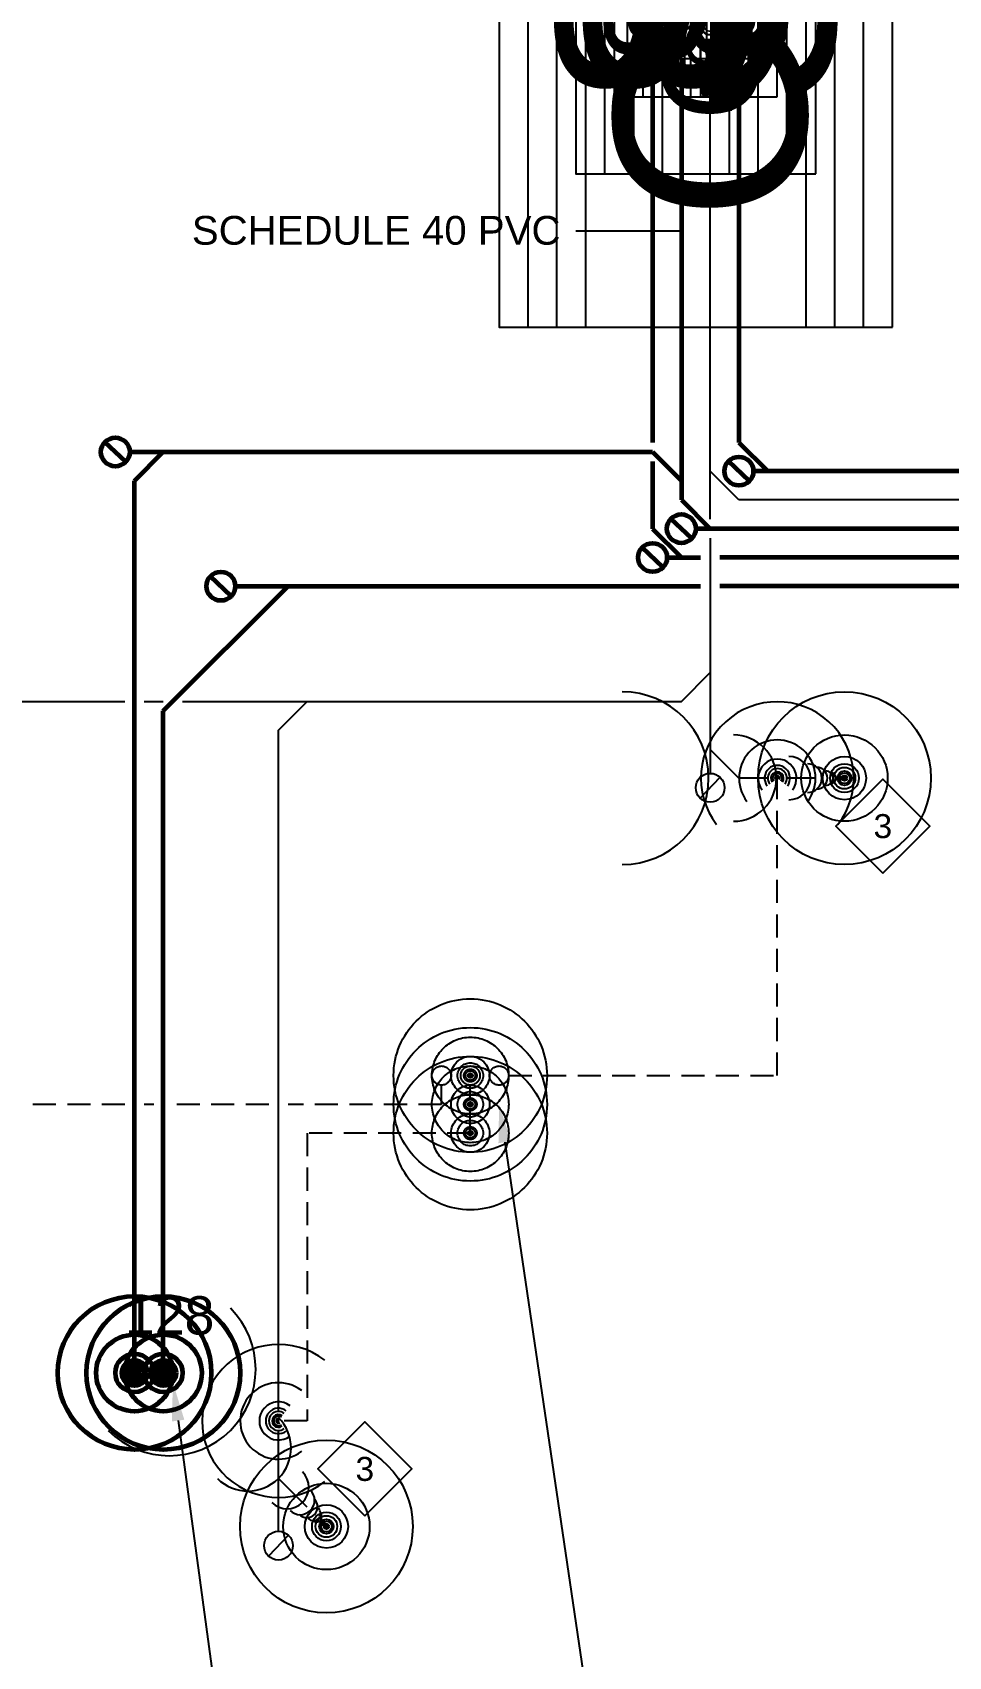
# Model space of a CAD drawing. Extents: x -29500 to 23517, y -2581 to 1886.
# Drawn here: x -1596 to -1309, y 2 to 510 of the extents above; entities that cross this region are included whole.
import ezdxf
from ezdxf import colors
from ezdxf.entities.mleader import LeaderData, LeaderLine
from ezdxf.enums import TextEntityAlignment as Align
from ezdxf.math import Vec2, Vec3

# ---------------------------------------------------------------- set-up
doc = ezdxf.new("R2010")
doc.units = 0
doc.header["$LTSCALE"] = 36
doc.header["$MEASUREMENT"] = 0
doc.linetypes.add('VENT', pattern=[0.3, 0.2, -0.1])
for name, color, linetype in [('G-ANNO-TEXT', 70, 'Continuous'), ('G-ANNO-TEXT @ 96', 70, 'Continuous'), ('P-GD-N', 3, 'Continuous'), ('P-GD-N @ 1 (1)', 3, 'Continuous'), ('P-GD-N @ 1 (2)', 3, 'Continuous'), ('P-GD-N @ 12', 3, 'Continuous'), ('P-GD-N @ 128', 3, 'Continuous'), ('P-GD-N @ 16', 3, 'Continuous'), ('P-GD-N @ 192', 3, 'Continuous'), ('P-GD-N @ 2', 3, 'Continuous'), ('P-GD-N @ 24', 3, 'Continuous'), ('P-GD-N @ 384', 3, 'Continuous'), ('P-GD-N @ 4', 3, 'Continuous'), ('P-GD-N @ 48', 3, 'Continuous'), ('P-GD-N @ 64', 3, 'Continuous'), ('P-GD-N @ 768', 3, 'Continuous'), ('P-GD-N @ 8', 3, 'Continuous'), ('P-GD-N @ 96', 3, 'Continuous'), ('P-GV-N', 3, 'VENT'), ('P-GV-N @ 1 (1)', 3, 'VENT'), ('P-GV-N @ 1 (2)', 3, 'VENT'), ('P-GV-N @ 12', 3, 'VENT'), ('P-GV-N @ 128', 3, 'VENT'), ('P-GV-N @ 16', 3, 'VENT'), ('P-GV-N @ 192', 3, 'VENT'), ('P-GV-N @ 2', 3, 'VENT'), ('P-GV-N @ 24', 3, 'VENT'), ('P-GV-N @ 384', 3, 'VENT'), ('P-GV-N @ 4', 3, 'VENT'), ('P-GV-N @ 48', 3, 'VENT'), ('P-GV-N @ 64', 3, 'VENT'), ('P-GV-N @ 768', 3, 'VENT'), ('P-GV-N @ 8', 3, 'VENT'), ('P-GV-N @ 96', 3, 'VENT')]:
    doc.layers.add(name, color=color, linetype=linetype)
doc.layers.add('P-SAN-DFU', color=7, linetype='Continuous', plot=False)
for name, color, linetype, lineweight in [('P-SAN-N', 6, 'Continuous', 60), ('P-SAN-N @ 1 (1)', 6, 'Continuous', 60), ('P-SAN-N @ 1 (2)', 6, 'Continuous', 60), ('P-SAN-N @ 12', 6, 'Continuous', 60), ('P-SAN-N @ 128', 6, 'Continuous', 60), ('P-SAN-N @ 16', 6, 'Continuous', 60), ('P-SAN-N @ 192', 6, 'Continuous', 60), ('P-SAN-N @ 2', 6, 'Continuous', 60), ('P-SAN-N @ 24', 6, 'Continuous', 60), ('P-SAN-N @ 384', 6, 'Continuous', 60), ('P-SAN-N @ 4', 6, 'Continuous', 60), ('P-SAN-N @ 48', 6, 'Continuous', 60), ('P-SAN-N @ 64', 6, 'Continuous', 60), ('P-SAN-N @ 768', 6, 'Continuous', 60), ('P-SAN-N @ 8', 6, 'Continuous', 60), ('P-SAN-N @ 96', 6, 'Continuous', 60), ('P-STRM-N', 2, 'Continuous', 60), ('P-STRM-N @ 1 (1)', 2, 'Continuous', 60), ('P-STRM-N @ 1 (2)', 2, 'Continuous', 60), ('P-STRM-N @ 12', 2, 'Continuous', 60), ('P-STRM-N @ 128', 2, 'Continuous', 60), ('P-STRM-N @ 16', 2, 'Continuous', 60), ('P-STRM-N @ 192', 2, 'Continuous', 60), ('P-STRM-N @ 2', 2, 'Continuous', 60), ('P-STRM-N @ 24', 2, 'Continuous', 60), ('P-STRM-N @ 384', 2, 'Continuous', 60), ('P-STRM-N @ 4', 2, 'Continuous', 60), ('P-STRM-N @ 48', 2, 'Continuous', 60), ('P-STRM-N @ 64', 2, 'Continuous', 60), ('P-STRM-N @ 768', 2, 'Continuous', 60), ('P-STRM-N @ 8', 2, 'Continuous', 60), ('P-STRM-N @ 96', 2, 'Continuous', 60)]:
    doc.layers.add(name, color=color, linetype=linetype, lineweight=lineweight)
doc.styles.add('Arial', font='arial.ttf')
doc.dimstyles.new('Loop096', dxfattribs={"dimscale": 0, "dimtxt": 0.09375, "dimasz": 0.03125, "dimexe": 0.0625, "dimexo": 0.0625, "dimgap": 0.09375, "dimtad": 1, "dimdec": 4, "dimzin": 3, "dimdsep": 46, "dimlunit": 4, "dimtxsty": 'Arial', "dimblk": 'OBLIQUE', "dimcen": 0.09375, "dimdle": 0.0625, "dimclrd": 256, "dimclre": 256, "dimclrt": 256, "dimadec": 4, "dimazin": 0, "dimtfac": 0.8, "dimtdec": 4, "dimtix": 1, "dimtofl": 0, "dimtmove": 1, "dimatfit": 0, "dimldrblk": 'LeaderNoteBlock', "dimfxl": 1, "dimfrac": 1, "dimtolj": 1, "dimtzin": 0, "dimlwd": -1, "dimlwe": -1, "dimarcsym": 0})

# ---------------------------------------------------------------- blocks, each defined once
blk = doc.blocks.new('*U6')
blk.add_circle((0, 0), 0.03125)
blk = doc.blocks.new('*U1223')
at = {"layer": 'P-STRM-N @ 1 (1)'}
blk.add_blockref('*U6', (-1555, 91.15), dxfattribs=at)
at = {"layer": 'P-STRM-N @ 1 (2)'}
blk.add_blockref('*U6', (-1555, 91.15), dxfattribs=at)
at = {"layer": 'P-STRM-N @ 12', "xscale": 12, "yscale": 12, "zscale": 12}
blk.add_blockref('*U6', (-1555, 91.15), dxfattribs=at)
at = {"layer": 'P-STRM-N @ 128', "xscale": 128, "yscale": 128, "zscale": 128}
blk.add_blockref('*U6', (-1555, 91.15), dxfattribs=at)
at = {"layer": 'P-STRM-N @ 16', "xscale": 16, "yscale": 16, "zscale": 16}
blk.add_blockref('*U6', (-1555, 91.15), dxfattribs=at)
at = {"layer": 'P-STRM-N @ 192', "xscale": 192, "yscale": 192, "zscale": 192}
blk.add_blockref('*U6', (-1555, 91.15), dxfattribs=at)
at = {"layer": 'P-STRM-N @ 2', "xscale": 2, "yscale": 2, "zscale": 2}
blk.add_blockref('*U6', (-1555, 91.15), dxfattribs=at)
at = {"layer": 'P-STRM-N @ 24', "xscale": 24, "yscale": 24, "zscale": 24}
blk.add_blockref('*U6', (-1555, 91.15), dxfattribs=at)
at = {"layer": 'P-STRM-N @ 384', "xscale": 384, "yscale": 384, "zscale": 384}
blk.add_blockref('*U6', (-1555, 91.15), dxfattribs=at)
at = {"layer": 'P-STRM-N @ 4', "xscale": 4, "yscale": 4, "zscale": 4}
blk.add_blockref('*U6', (-1555, 91.15), dxfattribs=at)
at = {"layer": 'P-STRM-N @ 48', "xscale": 48, "yscale": 48, "zscale": 48}
blk.add_blockref('*U6', (-1555, 91.15), dxfattribs=at)
at = {"layer": 'P-STRM-N @ 64', "xscale": 64, "yscale": 64, "zscale": 64}
blk.add_blockref('*U6', (-1555, 91.15), dxfattribs=at)
at = {"layer": 'P-STRM-N @ 768', "xscale": 768, "yscale": 768, "zscale": 768}
blk.add_blockref('*U6', (-1555, 91.15), dxfattribs=at)
at = {"layer": 'P-STRM-N @ 8', "xscale": 8, "yscale": 8, "zscale": 8}
blk.add_blockref('*U6', (-1555, 91.15), dxfattribs=at)
at = {"layer": 'P-STRM-N @ 96', "xscale": 96, "yscale": 96, "zscale": 96}
blk.add_blockref('*U6', (-1555, 91.15), dxfattribs=at)
blk = doc.blocks.new('*U1224')
at = {"layer": 'P-SAN-N @ 1 (1)'}
blk.add_blockref('*U6', (-1564, 91.15), dxfattribs=at)
at = {"layer": 'P-SAN-N @ 1 (2)'}
blk.add_blockref('*U6', (-1564, 91.15), dxfattribs=at)
at = {"layer": 'P-SAN-N @ 12', "xscale": 12, "yscale": 12, "zscale": 12}
blk.add_blockref('*U6', (-1564, 91.15), dxfattribs=at)
at = {"layer": 'P-SAN-N @ 128', "xscale": 128, "yscale": 128, "zscale": 128}
blk.add_blockref('*U6', (-1564, 91.15), dxfattribs=at)
at = {"layer": 'P-SAN-N @ 16', "xscale": 16, "yscale": 16, "zscale": 16}
blk.add_blockref('*U6', (-1564, 91.15), dxfattribs=at)
at = {"layer": 'P-SAN-N @ 192', "xscale": 192, "yscale": 192, "zscale": 192}
blk.add_blockref('*U6', (-1564, 91.15), dxfattribs=at)
at = {"layer": 'P-SAN-N @ 2', "xscale": 2, "yscale": 2, "zscale": 2}
blk.add_blockref('*U6', (-1564, 91.15), dxfattribs=at)
at = {"layer": 'P-SAN-N @ 24', "xscale": 24, "yscale": 24, "zscale": 24}
blk.add_blockref('*U6', (-1564, 91.15), dxfattribs=at)
at = {"layer": 'P-SAN-N @ 384', "xscale": 384, "yscale": 384, "zscale": 384}
blk.add_blockref('*U6', (-1564, 91.15), dxfattribs=at)
at = {"layer": 'P-SAN-N @ 4', "xscale": 4, "yscale": 4, "zscale": 4}
blk.add_blockref('*U6', (-1564, 91.15), dxfattribs=at)
at = {"layer": 'P-SAN-N @ 48', "xscale": 48, "yscale": 48, "zscale": 48}
blk.add_blockref('*U6', (-1564, 91.15), dxfattribs=at)
at = {"layer": 'P-SAN-N @ 64', "xscale": 64, "yscale": 64, "zscale": 64}
blk.add_blockref('*U6', (-1564, 91.15), dxfattribs=at)
at = {"layer": 'P-SAN-N @ 768', "xscale": 768, "yscale": 768, "zscale": 768}
blk.add_blockref('*U6', (-1564, 91.15), dxfattribs=at)
at = {"layer": 'P-SAN-N @ 8', "xscale": 8, "yscale": 8, "zscale": 8}
blk.add_blockref('*U6', (-1564, 91.15), dxfattribs=at)
at = {"layer": 'P-SAN-N @ 96', "xscale": 96, "yscale": 96, "zscale": 96}
blk.add_blockref('*U6', (-1564, 91.15), dxfattribs=at)
blk = doc.blocks.new('*U1239')
at = {"layer": 'P-GV-N @ 1 (1)'}
blk.add_blockref('*U6', (-1459, 184.15), dxfattribs=at)
at = {"layer": 'P-GV-N @ 1 (2)'}
blk.add_blockref('*U6', (-1459, 184.15), dxfattribs=at)
at = {"layer": 'P-GV-N @ 12', "xscale": 12, "yscale": 12, "zscale": 12}
blk.add_blockref('*U6', (-1459, 184.15), dxfattribs=at)
at = {"layer": 'P-GV-N @ 128', "xscale": 128, "yscale": 128, "zscale": 128}
blk.add_blockref('*U6', (-1459, 184.15), dxfattribs=at)
at = {"layer": 'P-GV-N @ 16', "xscale": 16, "yscale": 16, "zscale": 16}
blk.add_blockref('*U6', (-1459, 184.15), dxfattribs=at)
at = {"layer": 'P-GV-N @ 192', "xscale": 192, "yscale": 192, "zscale": 192}
blk.add_blockref('*U6', (-1459, 184.15), dxfattribs=at)
at = {"layer": 'P-GV-N @ 2', "xscale": 2, "yscale": 2, "zscale": 2}
blk.add_blockref('*U6', (-1459, 184.15), dxfattribs=at)
at = {"layer": 'P-GV-N @ 24', "xscale": 24, "yscale": 24, "zscale": 24}
blk.add_blockref('*U6', (-1459, 184.15), dxfattribs=at)
at = {"layer": 'P-GV-N @ 384', "xscale": 384, "yscale": 384, "zscale": 384}
blk.add_blockref('*U6', (-1459, 184.15), dxfattribs=at)
at = {"layer": 'P-GV-N @ 4', "xscale": 4, "yscale": 4, "zscale": 4}
blk.add_blockref('*U6', (-1459, 184.15), dxfattribs=at)
at = {"layer": 'P-GV-N @ 48', "xscale": 48, "yscale": 48, "zscale": 48}
blk.add_blockref('*U6', (-1459, 184.15), dxfattribs=at)
at = {"layer": 'P-GV-N @ 64', "xscale": 64, "yscale": 64, "zscale": 64}
blk.add_blockref('*U6', (-1459, 184.15), dxfattribs=at)
at = {"layer": 'P-GV-N @ 768', "xscale": 768, "yscale": 768, "zscale": 768}
blk.add_blockref('*U6', (-1459, 184.15), dxfattribs=at)
at = {"layer": 'P-GV-N @ 8', "xscale": 8, "yscale": 8, "zscale": 8}
blk.add_blockref('*U6', (-1459, 184.15), dxfattribs=at)
at = {"layer": 'P-GV-N @ 96', "xscale": 96, "yscale": 96, "zscale": 96}
blk.add_blockref('*U6', (-1459, 184.15), dxfattribs=at)
blk = doc.blocks.new('*U1240')
at = {"layer": 'P-GV-N @ 1 (1)'}
blk.add_blockref('*U6', (-1459, 166.15), dxfattribs=at)
at = {"layer": 'P-GV-N @ 1 (2)'}
blk.add_blockref('*U6', (-1459, 166.15), dxfattribs=at)
at = {"layer": 'P-GV-N @ 12', "xscale": 12, "yscale": 12, "zscale": 12}
blk.add_blockref('*U6', (-1459, 166.15), dxfattribs=at)
at = {"layer": 'P-GV-N @ 128', "xscale": 128, "yscale": 128, "zscale": 128}
blk.add_blockref('*U6', (-1459, 166.15), dxfattribs=at)
at = {"layer": 'P-GV-N @ 16', "xscale": 16, "yscale": 16, "zscale": 16}
blk.add_blockref('*U6', (-1459, 166.15), dxfattribs=at)
at = {"layer": 'P-GV-N @ 192', "xscale": 192, "yscale": 192, "zscale": 192}
blk.add_blockref('*U6', (-1459, 166.15), dxfattribs=at)
at = {"layer": 'P-GV-N @ 2', "xscale": 2, "yscale": 2, "zscale": 2}
blk.add_blockref('*U6', (-1459, 166.15), dxfattribs=at)
at = {"layer": 'P-GV-N @ 24', "xscale": 24, "yscale": 24, "zscale": 24}
blk.add_blockref('*U6', (-1459, 166.15), dxfattribs=at)
at = {"layer": 'P-GV-N @ 384', "xscale": 384, "yscale": 384, "zscale": 384}
blk.add_blockref('*U6', (-1459, 166.15), dxfattribs=at)
at = {"layer": 'P-GV-N @ 4', "xscale": 4, "yscale": 4, "zscale": 4}
blk.add_blockref('*U6', (-1459, 166.15), dxfattribs=at)
at = {"layer": 'P-GV-N @ 48', "xscale": 48, "yscale": 48, "zscale": 48}
blk.add_blockref('*U6', (-1459, 166.15), dxfattribs=at)
at = {"layer": 'P-GV-N @ 64', "xscale": 64, "yscale": 64, "zscale": 64}
blk.add_blockref('*U6', (-1459, 166.15), dxfattribs=at)
at = {"layer": 'P-GV-N @ 768', "xscale": 768, "yscale": 768, "zscale": 768}
blk.add_blockref('*U6', (-1459, 166.15), dxfattribs=at)
at = {"layer": 'P-GV-N @ 8', "xscale": 8, "yscale": 8, "zscale": 8}
blk.add_blockref('*U6', (-1459, 166.15), dxfattribs=at)
at = {"layer": 'P-GV-N @ 96', "xscale": 96, "yscale": 96, "zscale": 96}
blk.add_blockref('*U6', (-1450, 184.15), dxfattribs=at)
blk = doc.blocks.new('*U45')
at = {"layer": 'DEFPOINTS'}
blk.add_lwpolyline([(-0.125, -0.0625), (0.125, -0.0625), (0.125, 0.0625), (-0.125, 0.0625)], close=True, dxfattribs=at)
at = {"style": 'Arial'}
blk.add_text('S', height=0.07812, dxfattribs=at).set_placement((0, 0), align=Align.MIDDLE)
blk = doc.blocks.new('*U1268')
at = {"layer": 'P-SAN-N @ 1 (1)', "linetype": 'ByBlock', "lineweight": -2, "rotation": 90}
blk.add_blockref('*U45', (-1402, 514.15), dxfattribs=at)
at = {"layer": 'P-SAN-N @ 1 (2)', "linetype": 'ByBlock', "lineweight": -2, "rotation": 90}
blk.add_blockref('*U45', (-1402, 514.15), dxfattribs=at)
at = {"layer": 'P-SAN-N @ 128', "linetype": 'ByBlock', "lineweight": -2, "xscale": 128, "yscale": 128, "zscale": 128, "rotation": 90}
blk.add_blockref('*U45', (-1402, 514.15), dxfattribs=at)
at = {"layer": 'P-SAN-N @ 192', "linetype": 'ByBlock', "lineweight": -2, "xscale": 192, "yscale": 192, "zscale": 192, "rotation": 90}
blk.add_blockref('*U45', (-1402, 514.15), dxfattribs=at)
at = {"layer": 'P-SAN-N @ 384', "linetype": 'ByBlock', "lineweight": -2, "xscale": 384, "yscale": 384, "zscale": 384, "rotation": 90}
blk.add_blockref('*U45', (-1402, 514.15), dxfattribs=at)
at = {"layer": 'P-SAN-N @ 48', "linetype": 'ByBlock', "lineweight": -2, "xscale": 48, "yscale": 48, "zscale": 48, "rotation": 90}
blk.add_blockref('*U45', (-1402, 514.15), dxfattribs=at)
at = {"layer": 'P-SAN-N @ 64', "linetype": 'ByBlock', "lineweight": -2, "xscale": 64, "yscale": 64, "zscale": 64, "rotation": 90}
blk.add_blockref('*U45', (-1402, 514.15), dxfattribs=at)
at = {"layer": 'P-SAN-N @ 768', "linetype": 'ByBlock', "lineweight": -2, "xscale": 768, "yscale": 768, "zscale": 768, "rotation": 90}
blk.add_blockref('*U45', (-1402, 514.15), dxfattribs=at)
at = {"layer": 'P-SAN-N @ 96', "linetype": 'ByBlock', "lineweight": -2, "xscale": 96, "yscale": 96, "zscale": 96, "rotation": 90}
blk.add_blockref('*U45', (-1402, 514.15), dxfattribs=at)
blk = doc.blocks.new('*U1269')
at = {"layer": 'P-SAN-N @ 1 (1)', "linetype": 'ByBlock', "lineweight": -2, "rotation": 90}
blk.add_blockref('*U45', (-1393, 514.15), dxfattribs=at)
at = {"layer": 'P-SAN-N @ 1 (2)', "linetype": 'ByBlock', "lineweight": -2, "rotation": 90}
blk.add_blockref('*U45', (-1393, 514.15), dxfattribs=at)
at = {"layer": 'P-SAN-N @ 128', "linetype": 'ByBlock', "lineweight": -2, "xscale": 128, "yscale": 128, "zscale": 128, "rotation": 90}
blk.add_blockref('*U45', (-1393, 514.15), dxfattribs=at)
at = {"layer": 'P-SAN-N @ 192', "linetype": 'ByBlock', "lineweight": -2, "xscale": 192, "yscale": 192, "zscale": 192, "rotation": 90}
blk.add_blockref('*U45', (-1393, 514.15), dxfattribs=at)
at = {"layer": 'P-SAN-N @ 384', "linetype": 'ByBlock', "lineweight": -2, "xscale": 384, "yscale": 384, "zscale": 384, "rotation": 90}
blk.add_blockref('*U45', (-1393, 514.15), dxfattribs=at)
at = {"layer": 'P-SAN-N @ 48', "linetype": 'ByBlock', "lineweight": -2, "xscale": 48, "yscale": 48, "zscale": 48, "rotation": 90}
blk.add_blockref('*U45', (-1393, 514.15), dxfattribs=at)
at = {"layer": 'P-SAN-N @ 64', "linetype": 'ByBlock', "lineweight": -2, "xscale": 64, "yscale": 64, "zscale": 64, "rotation": 90}
blk.add_blockref('*U45', (-1393, 514.15), dxfattribs=at)
at = {"layer": 'P-SAN-N @ 768', "linetype": 'ByBlock', "lineweight": -2, "xscale": 768, "yscale": 768, "zscale": 768, "rotation": 90}
blk.add_blockref('*U45', (-1393, 514.15), dxfattribs=at)
at = {"layer": 'P-SAN-N @ 96', "linetype": 'ByBlock', "lineweight": -2, "xscale": 96, "yscale": 96, "zscale": 96, "rotation": 90}
blk.add_blockref('*U45', (-1393, 514.15), dxfattribs=at)
blk = doc.blocks.new('*U43')
at = {"layer": 'DEFPOINTS'}
blk.add_lwpolyline([(-0.125, -0.0625), (0.125, -0.0625), (0.125, 0.0625), (-0.125, 0.0625)], close=True, dxfattribs=at)
at = {"style": 'Arial'}
blk.add_text('GD', height=0.078125, dxfattribs=at).set_placement((0, 0), align=Align.MIDDLE)
blk = doc.blocks.new('*U1270')
at = {"layer": 'P-GD-N @ 1 (1)', "linetype": 'ByBlock', "lineweight": -2, "rotation": 90}
blk.add_blockref('*U43', (-1384, 514.15), dxfattribs=at)
at = {"layer": 'P-GD-N @ 1 (2)', "linetype": 'ByBlock', "lineweight": -2, "rotation": 90}
blk.add_blockref('*U43', (-1384, 514.15), dxfattribs=at)
at = {"layer": 'P-GD-N @ 128', "linetype": 'ByBlock', "lineweight": -2, "xscale": 128, "yscale": 128, "zscale": 128, "rotation": 90}
blk.add_blockref('*U43', (-1384, 514.15), dxfattribs=at)
at = {"layer": 'P-GD-N @ 192', "linetype": 'ByBlock', "lineweight": -2, "xscale": 192, "yscale": 192, "zscale": 192, "rotation": 90}
blk.add_blockref('*U43', (-1384, 514.15), dxfattribs=at)
at = {"layer": 'P-GD-N @ 384', "linetype": 'ByBlock', "lineweight": -2, "xscale": 384, "yscale": 384, "zscale": 384, "rotation": 90}
blk.add_blockref('*U43', (-1384, 514.15), dxfattribs=at)
at = {"layer": 'P-GD-N @ 48', "linetype": 'ByBlock', "lineweight": -2, "xscale": 48, "yscale": 48, "zscale": 48, "rotation": 90}
blk.add_blockref('*U43', (-1384, 514.15), dxfattribs=at)
at = {"layer": 'P-GD-N @ 64', "linetype": 'ByBlock', "lineweight": -2, "xscale": 64, "yscale": 64, "zscale": 64, "rotation": 90}
blk.add_blockref('*U43', (-1384, 514.15), dxfattribs=at)
at = {"layer": 'P-GD-N @ 768', "linetype": 'ByBlock', "lineweight": -2, "xscale": 768, "yscale": 768, "zscale": 768, "rotation": 90}
blk.add_blockref('*U43', (-1384, 514.15), dxfattribs=at)
at = {"layer": 'P-GD-N @ 96', "linetype": 'ByBlock', "lineweight": -2, "xscale": 96, "yscale": 96, "zscale": 96, "rotation": 90}
blk.add_blockref('*U43', (-1384, 514.15), dxfattribs=at)
blk = doc.blocks.new('FLOOR CLEAN OUT')
at = {"color": 7, "linetype": 'Continuous'}
blk.add_line((0.034, -0.0323), (-0.0341, 0.0321), dxfattribs=at)
at = {"linetype": 'Continuous'}
blk.add_circle((0, 0), 0.0469, dxfattribs=at)
blk = doc.blocks.new('*U14')
at = {"linetype": 'Continuous'}
blk.add_circle((0, 0), 0.03516, dxfattribs=at)
blk.add_arc((0.09046, 0), 0.03516, 90, 270, dxfattribs=at)
blk = doc.blocks.new('*U1307')
at = {"layer": 'P-GD-N @ 1 (1)', "rotation": 135}
blk.add_blockref('*U14', (-1504, 43.15), dxfattribs=at)
at = {"layer": 'P-GD-N @ 1 (2)', "rotation": 135}
blk.add_blockref('*U14', (-1504, 43.15), dxfattribs=at)
at = {"layer": 'P-GD-N @ 12', "xscale": 12, "yscale": 12, "zscale": 12, "rotation": 135}
blk.add_blockref('*U14', (-1504, 43.15), dxfattribs=at)
at = {"layer": 'P-GD-N @ 128', "xscale": 128, "yscale": 128, "zscale": 128, "rotation": 135}
blk.add_blockref('*U14', (-1504, 43.15), dxfattribs=at)
at = {"layer": 'P-GD-N @ 16', "xscale": 16, "yscale": 16, "zscale": 16, "rotation": 135}
blk.add_blockref('*U14', (-1504, 43.15), dxfattribs=at)
at = {"layer": 'P-GD-N @ 192', "xscale": 192, "yscale": 192, "zscale": 192, "rotation": 135}
blk.add_blockref('*U14', (-1504, 43.15), dxfattribs=at)
at = {"layer": 'P-GD-N @ 2', "xscale": 2, "yscale": 2, "zscale": 2, "rotation": 135}
blk.add_blockref('*U14', (-1504, 43.15), dxfattribs=at)
at = {"layer": 'P-GD-N @ 24', "xscale": 24, "yscale": 24, "zscale": 24, "rotation": 135}
blk.add_blockref('*U14', (-1504, 43.15), dxfattribs=at)
at = {"layer": 'P-GD-N @ 384', "xscale": 384, "yscale": 384, "zscale": 384, "rotation": 135}
blk.add_blockref('*U14', (-1504, 43.15), dxfattribs=at)
at = {"layer": 'P-GD-N @ 4', "xscale": 4, "yscale": 4, "zscale": 4, "rotation": 135}
blk.add_blockref('*U14', (-1504, 43.15), dxfattribs=at)
at = {"layer": 'P-GD-N @ 48', "xscale": 48, "yscale": 48, "zscale": 48, "rotation": 135}
blk.add_blockref('*U14', (-1504, 43.15), dxfattribs=at)
at = {"layer": 'P-GD-N @ 64', "xscale": 64, "yscale": 64, "zscale": 64, "rotation": 135}
blk.add_blockref('*U14', (-1504, 43.15), dxfattribs=at)
at = {"layer": 'P-GD-N @ 768', "xscale": 768, "yscale": 768, "zscale": 768, "rotation": 135}
blk.add_blockref('*U14', (-1504, 43.15), dxfattribs=at)
at = {"layer": 'P-GD-N @ 8', "xscale": 8, "yscale": 8, "zscale": 8, "rotation": 135}
blk.add_blockref('*U14', (-1504, 43.15), dxfattribs=at)
at = {"layer": 'P-GD-N @ 96', "xscale": 96, "yscale": 96, "zscale": 96, "rotation": 135}
blk.add_blockref('*U14', (-1504, 43.15), dxfattribs=at)
blk = doc.blocks.new('DIAMOND TAG')
blk.add_lwpolyline([(0, -0.1533), (0.1533, 0), (0, 0.1533), (-0.1533, 0)], close=True)
at = {"style": 'Arial'}
blk.add_attdef('XXX', text='', height=0.0781, dxfattribs=at).set_placement((0, 0), align=Align.MIDDLE)
blk = doc.blocks.new('*U41')
at = {"linetype": 'Continuous'}
blk.add_arc((0, 0), 0.03112, 232.56697, 127.43303, dxfattribs=at)
blk = doc.blocks.new('*U1331')
at = {"layer": 'P-GD-N @ 1 (1)', "rotation": 89.99999999999999}
blk.add_blockref('*U41', (-1363, 277.15), dxfattribs=at)
at = {"layer": 'P-GD-N @ 1 (2)', "rotation": 89.99999999999999}
blk.add_blockref('*U41', (-1363, 277.15), dxfattribs=at)
at = {"layer": 'P-GD-N @ 12', "xscale": 12, "yscale": 12, "zscale": 12, "rotation": 89.99999999999999}
blk.add_blockref('*U41', (-1363, 277.15), dxfattribs=at)
at = {"layer": 'P-GD-N @ 128', "xscale": 128, "yscale": 128, "zscale": 128, "rotation": 89.99999999999999}
blk.add_blockref('*U41', (-1363, 277.15), dxfattribs=at)
at = {"layer": 'P-GD-N @ 16', "xscale": 16, "yscale": 16, "zscale": 16, "rotation": 89.99999999999999}
blk.add_blockref('*U41', (-1363, 277.15), dxfattribs=at)
at = {"layer": 'P-GD-N @ 192', "xscale": 192, "yscale": 192, "zscale": 192, "rotation": 89.99999999999999}
blk.add_blockref('*U41', (-1363, 277.15), dxfattribs=at)
at = {"layer": 'P-GD-N @ 2', "xscale": 2, "yscale": 2, "zscale": 2, "rotation": 89.99999999999999}
blk.add_blockref('*U41', (-1363, 277.15), dxfattribs=at)
at = {"layer": 'P-GD-N @ 24', "xscale": 24, "yscale": 24, "zscale": 24, "rotation": 89.99999999999999}
blk.add_blockref('*U41', (-1363, 277.15), dxfattribs=at)
at = {"layer": 'P-GD-N @ 384', "xscale": 384, "yscale": 384, "zscale": 384, "rotation": 89.99999999999999}
blk.add_blockref('*U41', (-1363, 277.15), dxfattribs=at)
at = {"layer": 'P-GD-N @ 4', "xscale": 4, "yscale": 4, "zscale": 4, "rotation": 89.99999999999999}
blk.add_blockref('*U41', (-1363, 277.15), dxfattribs=at)
at = {"layer": 'P-GD-N @ 48', "xscale": 48, "yscale": 48, "zscale": 48, "rotation": 89.99999999999999}
blk.add_blockref('*U41', (-1363, 277.15), dxfattribs=at)
at = {"layer": 'P-GD-N @ 64', "xscale": 64, "yscale": 64, "zscale": 64, "rotation": 89.99999999999999}
blk.add_blockref('*U41', (-1363, 277.15), dxfattribs=at)
at = {"layer": 'P-GD-N @ 768', "xscale": 768, "yscale": 768, "zscale": 768, "rotation": 89.99999999999999}
blk.add_blockref('*U41', (-1363, 277.15), dxfattribs=at)
at = {"layer": 'P-GD-N @ 8', "xscale": 8, "yscale": 8, "zscale": 8, "rotation": 89.99999999999999}
blk.add_blockref('*U41', (-1363, 277.15), dxfattribs=at)
at = {"layer": 'P-GD-N @ 96', "xscale": 96, "yscale": 96, "zscale": 96, "rotation": 89.99999999999999}
blk.add_blockref('*U41', (-1363, 277.15), dxfattribs=at)
blk = doc.blocks.new('*U1332')
at = {"layer": 'P-GD-N @ 1 (1)', "rotation": 180}
blk.add_blockref('*U41', (-1519, 76.15), dxfattribs=at)
at = {"layer": 'P-GD-N @ 1 (2)', "rotation": 180}
blk.add_blockref('*U41', (-1519, 76.15), dxfattribs=at)
at = {"layer": 'P-GD-N @ 12', "xscale": 12, "yscale": 12, "zscale": 12, "rotation": 180}
blk.add_blockref('*U41', (-1519, 76.15), dxfattribs=at)
at = {"layer": 'P-GD-N @ 128', "xscale": 128, "yscale": 128, "zscale": 128, "rotation": 180}
blk.add_blockref('*U41', (-1519, 76.15), dxfattribs=at)
at = {"layer": 'P-GD-N @ 16', "xscale": 16, "yscale": 16, "zscale": 16, "rotation": 180}
blk.add_blockref('*U41', (-1519, 76.15), dxfattribs=at)
at = {"layer": 'P-GD-N @ 192', "xscale": 192, "yscale": 192, "zscale": 192, "rotation": 180}
blk.add_blockref('*U41', (-1519, 76.15), dxfattribs=at)
at = {"layer": 'P-GD-N @ 2', "xscale": 2, "yscale": 2, "zscale": 2, "rotation": 180}
blk.add_blockref('*U41', (-1519, 76.15), dxfattribs=at)
at = {"layer": 'P-GD-N @ 24', "xscale": 24, "yscale": 24, "zscale": 24, "rotation": 180}
blk.add_blockref('*U41', (-1519, 76.15), dxfattribs=at)
at = {"layer": 'P-GD-N @ 384', "xscale": 384, "yscale": 384, "zscale": 384, "rotation": 180}
blk.add_blockref('*U41', (-1519, 76.15), dxfattribs=at)
at = {"layer": 'P-GD-N @ 4', "xscale": 4, "yscale": 4, "zscale": 4, "rotation": 180}
blk.add_blockref('*U41', (-1519, 76.15), dxfattribs=at)
at = {"layer": 'P-GD-N @ 48', "xscale": 48, "yscale": 48, "zscale": 48, "rotation": 180}
blk.add_blockref('*U41', (-1519, 76.15), dxfattribs=at)
at = {"layer": 'P-GD-N @ 64', "xscale": 64, "yscale": 64, "zscale": 64, "rotation": 180}
blk.add_blockref('*U41', (-1519, 76.15), dxfattribs=at)
at = {"layer": 'P-GD-N @ 768', "xscale": 768, "yscale": 768, "zscale": 768, "rotation": 180}
blk.add_blockref('*U41', (-1519, 76.15), dxfattribs=at)
at = {"layer": 'P-GD-N @ 8', "xscale": 8, "yscale": 8, "zscale": 8, "rotation": 180}
blk.add_blockref('*U41', (-1519, 76.15), dxfattribs=at)
at = {"layer": 'P-GD-N @ 96', "xscale": 96, "yscale": 96, "zscale": 96, "rotation": 180}
blk.add_blockref('*U41', (-1519, 76.15), dxfattribs=at)
blk = doc.blocks.new('*U1350')
at = {"layer": 'P-GV-N @ 1 (1)'}
blk.add_blockref('*U6', (-1459, 175.15), dxfattribs=at)
at = {"layer": 'P-GV-N @ 1 (2)'}
blk.add_blockref('*U6', (-1459, 175.15), dxfattribs=at)
at = {"layer": 'P-GV-N @ 12', "xscale": 12, "yscale": 12, "zscale": 12}
blk.add_blockref('*U6', (-1459, 175.15), dxfattribs=at)
at = {"layer": 'P-GV-N @ 128', "xscale": 128, "yscale": 128, "zscale": 128}
blk.add_blockref('*U6', (-1459, 175.15), dxfattribs=at)
at = {"layer": 'P-GV-N @ 16', "xscale": 16, "yscale": 16, "zscale": 16}
blk.add_blockref('*U6', (-1459, 175.15), dxfattribs=at)
at = {"layer": 'P-GV-N @ 192', "xscale": 192, "yscale": 192, "zscale": 192}
blk.add_blockref('*U6', (-1459, 175.15), dxfattribs=at)
at = {"layer": 'P-GV-N @ 2', "xscale": 2, "yscale": 2, "zscale": 2}
blk.add_blockref('*U6', (-1459, 175.15), dxfattribs=at)
at = {"layer": 'P-GV-N @ 24', "xscale": 24, "yscale": 24, "zscale": 24}
blk.add_blockref('*U6', (-1459, 175.15), dxfattribs=at)
at = {"layer": 'P-GV-N @ 384', "xscale": 384, "yscale": 384, "zscale": 384}
blk.add_blockref('*U6', (-1459, 175.15), dxfattribs=at)
at = {"layer": 'P-GV-N @ 4', "xscale": 4, "yscale": 4, "zscale": 4}
blk.add_blockref('*U6', (-1459, 175.15), dxfattribs=at)
at = {"layer": 'P-GV-N @ 48', "xscale": 48, "yscale": 48, "zscale": 48}
blk.add_blockref('*U6', (-1459, 175.15), dxfattribs=at)
at = {"layer": 'P-GV-N @ 64', "xscale": 64, "yscale": 64, "zscale": 64}
blk.add_blockref('*U6', (-1459, 175.15), dxfattribs=at)
at = {"layer": 'P-GV-N @ 768', "xscale": 768, "yscale": 768, "zscale": 768}
blk.add_blockref('*U6', (-1459, 175.15), dxfattribs=at)
at = {"layer": 'P-GV-N @ 8', "xscale": 8, "yscale": 8, "zscale": 8}
blk.add_blockref('*U6', (-1459, 175.15), dxfattribs=at)
at = {"layer": 'P-GV-N @ 96', "xscale": 96, "yscale": 96, "zscale": 96}
blk.add_blockref('*U6', (-1468, 184.15), dxfattribs=at)
blk = doc.blocks.new('*U1380')
at = {"layer": 'P-GD-N @ 1 (1)', "rotation": 180}
blk.add_blockref('*U14', (-1342, 277.15), dxfattribs=at)
at = {"layer": 'P-GD-N @ 1 (2)', "rotation": 180}
blk.add_blockref('*U14', (-1342, 277.15), dxfattribs=at)
at = {"layer": 'P-GD-N @ 12', "xscale": 12, "yscale": 12, "zscale": 12, "rotation": 180}
blk.add_blockref('*U14', (-1342, 277.15), dxfattribs=at)
at = {"layer": 'P-GD-N @ 128', "xscale": 128, "yscale": 128, "zscale": 128, "rotation": 180}
blk.add_blockref('*U14', (-1342, 277.15), dxfattribs=at)
at = {"layer": 'P-GD-N @ 16', "xscale": 16, "yscale": 16, "zscale": 16, "rotation": 180}
blk.add_blockref('*U14', (-1342, 277.15), dxfattribs=at)
at = {"layer": 'P-GD-N @ 192', "xscale": 192, "yscale": 192, "zscale": 192, "rotation": 180}
blk.add_blockref('*U14', (-1342, 277.15), dxfattribs=at)
at = {"layer": 'P-GD-N @ 2', "xscale": 2, "yscale": 2, "zscale": 2, "rotation": 180}
blk.add_blockref('*U14', (-1342, 277.15), dxfattribs=at)
at = {"layer": 'P-GD-N @ 24', "xscale": 24, "yscale": 24, "zscale": 24, "rotation": 180}
blk.add_blockref('*U14', (-1342, 277.15), dxfattribs=at)
at = {"layer": 'P-GD-N @ 384', "xscale": 384, "yscale": 384, "zscale": 384, "rotation": 180}
blk.add_blockref('*U14', (-1342, 277.15), dxfattribs=at)
at = {"layer": 'P-GD-N @ 4', "xscale": 4, "yscale": 4, "zscale": 4, "rotation": 180}
blk.add_blockref('*U14', (-1342, 277.15), dxfattribs=at)
at = {"layer": 'P-GD-N @ 48', "xscale": 48, "yscale": 48, "zscale": 48, "rotation": 180}
blk.add_blockref('*U14', (-1342, 277.15), dxfattribs=at)
at = {"layer": 'P-GD-N @ 64', "xscale": 64, "yscale": 64, "zscale": 64, "rotation": 180}
blk.add_blockref('*U14', (-1342, 277.15), dxfattribs=at)
at = {"layer": 'P-GD-N @ 768', "xscale": 768, "yscale": 768, "zscale": 768, "rotation": 180}
blk.add_blockref('*U14', (-1342, 277.15), dxfattribs=at)
at = {"layer": 'P-GD-N @ 8', "xscale": 8, "yscale": 8, "zscale": 8, "rotation": 180}
blk.add_blockref('*U14', (-1342, 277.15), dxfattribs=at)
at = {"layer": 'P-GD-N @ 96', "xscale": 96, "yscale": 96, "zscale": 96, "rotation": 180}
blk.add_blockref('*U14', (-1342, 277.15), dxfattribs=at)
blk = doc.blocks.new('_Oblique')
at = {"color": 0, "linetype": 'ByBlock', "lineweight": -2}
blk.add_line((-0.5, -0.5), (0.5, 0.5), dxfattribs=at)
blk = doc.blocks.new('LeaderNoteBlock')
blk.add_ellipse((0, 0), major_axis=(1, 0), ratio=0.25, start_param=5.387521, end_param=10.320443)
blk = doc.blocks.new('*U1425')
at = {"layer": 'P-SAN-N @ 1 (1)', "linetype": 'ByBlock', "lineweight": -2, "rotation": 90}
blk.add_blockref('*U45', (-1375, 514.15), dxfattribs=at)
at = {"layer": 'P-SAN-N @ 1 (2)', "linetype": 'ByBlock', "lineweight": -2, "rotation": 90}
blk.add_blockref('*U45', (-1375, 514.15), dxfattribs=at)
at = {"layer": 'P-SAN-N @ 128', "linetype": 'ByBlock', "lineweight": -2, "xscale": 128, "yscale": 128, "zscale": 128, "rotation": 90}
blk.add_blockref('*U45', (-1375, 514.15), dxfattribs=at)
at = {"layer": 'P-SAN-N @ 192', "linetype": 'ByBlock', "lineweight": -2, "xscale": 192, "yscale": 192, "zscale": 192, "rotation": 90}
blk.add_blockref('*U45', (-1375, 514.15), dxfattribs=at)
at = {"layer": 'P-SAN-N @ 384', "linetype": 'ByBlock', "lineweight": -2, "xscale": 384, "yscale": 384, "zscale": 384, "rotation": 90}
blk.add_blockref('*U45', (-1375, 514.15), dxfattribs=at)
at = {"layer": 'P-SAN-N @ 48', "linetype": 'ByBlock', "lineweight": -2, "xscale": 48, "yscale": 48, "zscale": 48, "rotation": 90}
blk.add_blockref('*U45', (-1375, 514.15), dxfattribs=at)
at = {"layer": 'P-SAN-N @ 64', "linetype": 'ByBlock', "lineweight": -2, "xscale": 64, "yscale": 64, "zscale": 64, "rotation": 90}
blk.add_blockref('*U45', (-1375, 514.15), dxfattribs=at)
at = {"layer": 'P-SAN-N @ 768', "linetype": 'ByBlock', "lineweight": -2, "xscale": 768, "yscale": 768, "zscale": 768, "rotation": 90}
blk.add_blockref('*U45', (-1375, 514.15), dxfattribs=at)
at = {"layer": 'P-SAN-N @ 96', "linetype": 'ByBlock', "lineweight": -2, "xscale": 96, "yscale": 96, "zscale": 96, "rotation": 90}
blk.add_blockref('*U45', (-1375, 514.15), dxfattribs=at)

msp = doc.modelspace()

# ---------------------------------------------------------------- linework, layer by layer
at = {"layer": 'P-GD-N'}
for p, q in [((-1384, 358.15), (-1384, 502.15)), ((-1375, 364.15), (-1384, 373.15)), ((-1150, 364.15), (-1375, 364.15)), ((-1384, 352.15), (-1384, 278.65)), ((-1393, 301.15), (-1384, 310.15)), ((-1754.5, 301.15), (-1567, 301.15)), ((-1561, 301.15), (-1555, 301.15)), ((-1549, 301.15), (-1393, 301.15)), ((-1519, 292.15), (-1510, 301.15)), ((-1519, 79.15), (-1519, 292.15)), ((-1375, 277.15), (-1384, 286.15)), ((-1366, 277.15), (-1375, 277.15)), ((-1351, 277.15), (-1360, 277.15)), ((-1519, 41.65), (-1519, 73.15)), ((-1510, 49.15), (-1519, 58.15))]:
    msp.add_line(p, q, dxfattribs=at)
at = {"layer": 'P-GV-N'}
for p, q in [((-1363, 184.15), (-1363, 277.15)), ((-1447, 184.15), (-1363, 184.15)), ((-1468, 175.15), (-1468, 181.15)), ((-1459, 166.15), (-1459, 181.15)), ((-1567, 175.15), (-1783, 175.15)), ((-1558, 175.15), (-1561, 175.15)), ((-1522, 175.15), (-1552, 175.15)), ((-1468, 175.15), (-1516, 175.15)), ((-1459, 166.15), (-1510, 166.15)), ((-1510, 166.15), (-1510, 76.15)), ((-1510, 76.15), (-1519, 76.15))]:
    msp.add_line(p, q, dxfattribs=at)
at = {"layer": 'P-SAN-N'}
for p, q in [((-1402, 502.15), (-1402, 382.15)), ((-1393, 502.15), (-1393, 364.15)), ((-1375, 502.15), (-1375, 382.15)), ((-1375, 382.15), (-1366, 373.15)), ((-1565.5, 379.15), (-1402, 379.15)), ((-1564, 370.15), (-1555, 379.15)), ((-1402, 379.15), (-1393, 370.15)), ((-1402, 376.15), (-1402, 355.15)), ((-1150, 373.15), (-1370.5, 373.15)), ((-1564, 94.15), (-1564, 370.15)), ((-1393, 364.15), (-1384, 355.15)), ((-1402, 355.15), (-1393, 346.15)), ((-1150, 355.15), (-1388.5, 355.15)), ((-1397.5, 346.15), (-1387, 346.15)), ((-1150, 346.15), (-1381, 346.15))]:
    msp.add_line(p, q, dxfattribs=at)
at = {"layer": 'P-STRM-N'}
for p, q in [((-1555, 298.15), (-1516, 337.15)), ((-1532.5, 337.15), (-1387, 337.15)), ((-1150, 337.15), (-1381, 337.15)), ((-1555, 94.15), (-1555, 298.15))]:
    msp.add_line(p, q, dxfattribs=at)

# ---------------------------------------------------------------- block references
at = {"layer": 'G-ANNO-TEXT @ 96', "xscale": 96, "yscale": 96, "zscale": 96}
for p in [(-1330, 262.15), (-1492, 61.15)]:
    msp.add_blockref('DIAMOND TAG', p, dxfattribs=at).add_auto_attribs({'XXX': '3'})
at = {"layer": 'P-GD-N'}
for name in ['*U1270', '*U1380', '*U1331', '*U1307', '*U1332']:
    msp.add_blockref(name, (0, 0), dxfattribs=at)
at = {"layer": 'P-GD-N @ 96', "xscale": 96, "yscale": 96, "zscale": 96}
for p, rotation in [((-1384, 274.15), 270), ((-1519, 37.15), 90)]:
    msp.add_blockref('FLOOR CLEAN OUT', p, dxfattribs=dict(at, rotation=rotation))
at = {"layer": 'P-GV-N'}
for name in ['*U1239', '*U1350', '*U1240']:
    msp.add_blockref(name, (0, 0), dxfattribs=at)
at = {"layer": 'P-SAN-N'}
for name in ['*U1268', '*U1269', '*U1425', '*U1224']:
    msp.add_blockref(name, (0, 0), dxfattribs=at)
at = {"layer": 'P-SAN-N @ 96', "xscale": 96, "yscale": 96, "zscale": 96}
for p in [(-1570, 379.15), (-1375, 373.15), (-1393, 355.15), (-1402, 346.15)]:
    msp.add_blockref('FLOOR CLEAN OUT', p, dxfattribs=at)
at = {"layer": 'P-STRM-N'}
msp.add_blockref('*U1223', (0, 0), dxfattribs=at)
at = {"layer": 'P-STRM-N @ 96', "xscale": 96, "yscale": 96, "zscale": 96}
msp.add_blockref('FLOOR CLEAN OUT', (-1537, 337.15), dxfattribs=at)

# ---------------------------------------------------------------- texts
at = {"layer": 'G-ANNO-TEXT', "insert": (-1430.8, 452.95), "char_height": 9, "attachment_point": 3, "style": 'Arial'}
msp.add_mtext_dynamic_manual_height_columns('SCHEDULE 40 PVC', width=193.2, gutter_width=45, heights=[0], dxfattribs=at)
at = {"layer": 'P-SAN-DFU', "color": 3, "insert": (-1567, 115.15), "char_height": 12, "attachment_point": 1, "style": 'Arial'}
msp.add_mtext_dynamic_manual_height_columns('128', width=68, gutter_width=60, heights=[0], dxfattribs=at)

# ---------------------------------------------------------------- leaders
at = {"layer": 'G-ANNO-TEXT'}
msp.add_leader([(-1393, 448.15), (-1414, 448.15), (-1426, 448.15)], dimstyle='Loop096', override={"dimscale": 0}, dxfattribs=at)
ml = msp.add_multileader_mtext('Standard', dxfattribs=at)
ml.set_content('(3)2"GDV-UP', color=256, style='Arial')
ml.set_leader_properties(color=256, linetype='ByLayer', lineweight=-1)
ml.build(insert=Vec2(0, 0))
ml.multileader.update_dxf_attribs({"has_dogleg": 0, "dogleg_length": 0.125, "arrow_head_size": 12, "scale": 96})
ctx = ml.context
ctx.base_point, ctx.scale, ctx.char_height, ctx.arrow_head_size, ctx.landing_gap_size, ctx.plane_origin = Vec3(-1408, -67.85), 96, 9, 12, 3, Vec3(-1456, 172.15)
notes = []
notes.append((ctx, [(0, (1, 1, 0), (-1420, -67.85), (1, 0), 12, [(0, [(-1450, 175.15), (-1414, -67.85)], 0, [])])]))
ctx.mtext.insert, ctx.mtext.flow_direction = Vec3(-1405, -62.02), 5
ml = msp.add_multileader_mtext('Standard', dxfattribs=at)
ml.set_content('\\A1;4"ST (500 FT²)\\P4"SS', color=256, style='Arial')
ml.set_leader_properties(color=256, linetype='ByLayer', lineweight=-1)
ml.build(insert=Vec2(0, 0))
ml.multileader.update_dxf_attribs({"has_dogleg": 0, "dogleg_length": 0.125, "arrow_head_size": 12, "scale": 96})
ctx = ml.context
ctx.base_point, ctx.scale, ctx.char_height, ctx.arrow_head_size, ctx.landing_gap_size, ctx.plane_origin = Vec3(-1513, -88.85), 96, 9, 12, 3, Vec3(-1552, 88.15)
notes.append((ctx, [(0, (1, 1, 0), (-1525, -88.85), (1, 0), 12, [(0, [(-1552, 88.15), (-1528, -88.85)], 0, [])])]))
ctx.mtext.insert, ctx.mtext.flow_direction = Vec3(-1510, -84.27), 5
for ctx, leaders in notes:
    for number, flags, end, landing, length, lines in leaders:
        leader = LeaderData()
        leader.index, (leader.has_last_leader_line, leader.has_dogleg_vector, leader.attachment_direction) = number, flags
        leader.last_leader_point, leader.dogleg_vector, leader.dogleg_length = Vec3(end), Vec3(landing), length
        for number, points, colour, breaks in lines:
            line = LeaderLine()
            line.index, line.vertices, line.color, line.breaks = number, Vec3.list(points), colors.encode_raw_color(colour), breaks
            leader.lines.append(line)
        ctx.leaders.append(leader)

doc.saveas('drawing.dxf')
